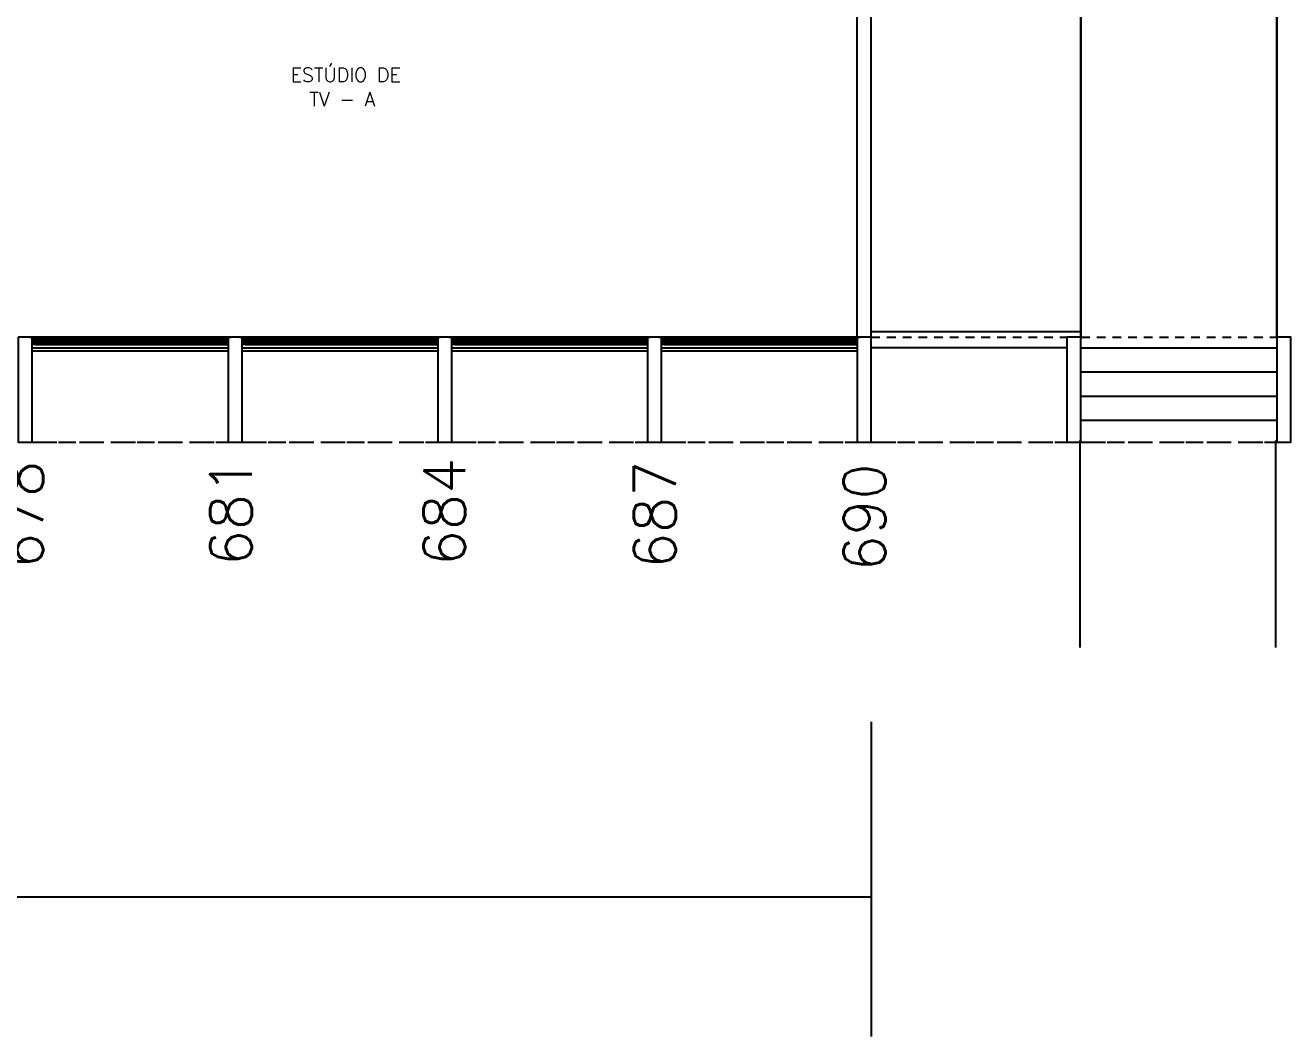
# Model space of a CAD drawing. Header units: millimetres. Extents: x 2552 to 3104, y 1319 to 1450.
# Drawn here: x 2765.37 to 2783.47, y 1323.55 to 1338.01 of the extents above; entities that cross this region are included whole.
import ezdxf

# ---------------------------------------------------------------- set-up
doc = ezdxf.new("R2010")
doc.units = ezdxf.units.MM
doc.linetypes.add('HIDDEN', pattern=[0.375, 0.25, -0.125])
doc.linetypes.add('HIDDEN2', pattern=[0.1875, 0.125, -0.0625])
for name, color, linetype in [('AR-ALV-BXA', 1, 'Continuous'), ('AR-COB-PRJ', 1, 'HIDDEN'), ('AR-EST-CNC', 3, 'Continuous'), ('AR-EST-CNC-IDE', 2, 'Continuous'), ('AR-PIS', 1, 'Continuous'), ('AR-PIS-VT2', 1, 'Continuous'), ('AR-REV', 2, 'Continuous'), ('BI-ESQ', 7, 'Continuous'), ('DT-ESQ-CRT', 1, 'Continuous'), ('DT-ESQ-VT1', 1, 'Continuous'), ('DT-ESQ-VT2', 2, 'Continuous'), ('ESQ', 2, 'Continuous'), ('ESTR', 3, 'Continuous'), ('PA-ARR-CAL', 1, 'Continuous'), ('PISO', 1, 'Continuous'), ('PROJ', 1, 'HIDDEN2'), ('TEXTO', 2, 'Continuous'), ('TEXTO-CENTRO-CUSTO', 2, 'Continuous')]:
    doc.layers.add(name, color=color, linetype=linetype)
doc.styles.add('1', font='romans.shx', dxfattribs={"height": 1.1})
doc.styles.add('NOPILAR', font='simplex.shx', dxfattribs={"height": 0.6})
doc.styles.add('UNB-100', font='simplex.shx', dxfattribs={"height": 0.2})
doc.dimstyles.new('1-600', dxfattribs={"dimtxt": 1.1, "dimasz": 2.5, "dimexe": 2, "dimexo": 4, "dimgap": 0.2, "dimtad": 1, "dimdec": 0, "dimzin": 4, "dimdsep": 46, "dimlunit": 6, "dimtxsty": '1', "dimblk1": 'NONE', "dimblk2": 'NONE', "dimsah": 1, "dimcen": 0, "dimclrd": 2, "dimclre": 2, "dimclrt": 2, "dimadec": 0, "dimazin": 0, "dimtfac": 1, "dimtdec": 0, "dimtmove": 2, "dimatfit": 3, "dimldrblk": 'NONE', "dimfxl": 1, "dimtolj": 1, "dimtzin": 0, "dimarcsym": 0})

# ---------------------------------------------------------------- blocks, each defined once
blk = doc.blocks.new('*D101')
at = {"layer": 'DEFPOINTS', "color": 0, "transparency": 16777216}
for p in [(2681.466, 1332.048), (2777.466, 1332.048), (2777.466, 1325.548)]:
    blk.add_point(p, dxfattribs=at)
at = {"layer": 'TEXTO-CENTRO-CUSTO', "color": 2, "lineweight": -2, "transparency": 16777216}
for p, q in [((2681.466, 1328.048), (2681.466, 1323.548)), ((2777.466, 1328.048), (2777.466, 1323.548)), ((2681.466, 1325.548), (2777.466, 1325.548))]:
    blk.add_line(p, q, dxfattribs=at)
at = {"layer": 'TEXTO-CENTRO-CUSTO', "color": 2, "transparency": 16777216, "insert": (2729.466, 1326.481), "char_height": 1.1, "attachment_point": 5, "style": '1'}
blk.add_mtext('\\A1;Comunicação', dxfattribs=at)
blk = doc.blocks.new('_NONE')
at = {"color": 0, "linetype": 'ByBlock'}
blk.add_circle((0, 0), 0.25, dxfattribs=at)
blk = doc.blocks.new('perfil')
at = {"layer": 'DT-ESQ-CRT'}
for p, q in [((0.131, -5.779), (0.131, -5.878)), ((0.171, -5.777), (0.133, -5.777)), ((0.133, -5.879), (0.133, -5.78)), ((0.134, -5.779), (0.171, -5.779)), ((0.171, -5.779), (0.171, -5.777)), ((0.13, -5.879), (0.093, -5.879)), ((0.093, -5.879), (0.093, -5.881)), ((0.093, -5.881), (0.131, -5.881))]:
    blk.add_line(p, q, dxfattribs=at)
for centre, radius, start, end in [((0.133, -5.779), 0.002, 90, 180), ((0.134, -5.78), 0.001, 90, 180), ((0.13, -5.878), 0.001, 270, 360), ((0.131, -5.879), 0.002, 270, 360)]:
    blk.add_arc(centre, radius, start, end, dxfattribs=at)
blk = doc.blocks.new('ef02')
at = {"layer": 'DT-ESQ-CRT'}
for points in [[(0.03, 0.051, -0.414214), (0.028, 0.053), (0.028, 0.077, 0.414214), (0.027, 0.078), (0.002, 0.078, 0.414214), (0.001, 0.077), (0.001, 0.065), (0, 0.065), (0, 0.077, -0.414214), (0.002, 0.079), (0.028, 0.079, -0.414214), (0.03, 0.077), (0.03, 0.053, 0.414214), (0.031, 0.052), (0.043, 0.052, -1), (0.043, 0.049), (0.002, 0.049, -0.414214), (0, 0.051), (0, 0.064), (0.001, 0.064), (0.001, 0.052, 0.414214), (0.002, 0.051), (0.043, 0.051)], [(1.376, 0.051, 0.414214), (1.378, 0.053), (1.378, 0.077, -0.414214), (1.379, 0.078), (1.404, 0.078, -0.414214), (1.405, 0.077), (1.405, 0.065), (1.407, 0.065), (1.407, 0.077, 0.414214), (1.405, 0.079), (1.379, 0.079, 0.414214), (1.377, 0.077), (1.377, 0.053, -0.414214), (1.376, 0.052), (1.363, 0.052, 1), (1.363, 0.049), (1.405, 0.049, 0.414214), (1.407, 0.051), (1.407, 0.064), (1.405, 0.064), (1.405, 0.052, -0.414214), (1.404, 0.051), (1.363, 0.051)], [(1.366, 0.104), (1.364, 0.104), (1.364, 0.119, -0.414214), (1.366, 0.121), (1.387, 0.121, -0.414214), (1.389, 0.119), (1.389, 0.095, 0.414214), (1.39, 0.094), (1.403, 0.094, -1), (1.403, 0.091), (1.366, 0.091, -0.414214), (1.364, 0.093), (1.364, 0.102), (1.366, 0.102), (1.366, 0.093, 0.414214), (1.367, 0.092), (1.403, 0.092), (1.39, 0.092, -0.414214), (1.388, 0.094), (1.388, 0.118, 0.414214), (1.387, 0.119), (1.367, 0.119, 0.414214), (1.366, 0.118), (1.366, 0.104)], [(2.79, 0.104), (2.792, 0.104), (2.792, 0.119, 0.414214), (2.79, 0.121), (2.769, 0.121, 0.414214), (2.767, 0.119), (2.767, 0.095, -0.414214), (2.766, 0.094), (2.753, 0.094, 1), (2.753, 0.091), (2.79, 0.091, 0.414214), (2.792, 0.093), (2.792, 0.102), (2.79, 0.102), (2.79, 0.093, -0.414214), (2.789, 0.092), (2.753, 0.092), (2.766, 0.092, 0.414214), (2.768, 0.094), (2.768, 0.118, -0.414214), (2.769, 0.119), (2.789, 0.119, -0.414214), (2.79, 0.118), (2.79, 0.104)], [(2.767, 0.123), (2.767, 0.122), (2.795, 0.122, -0.414214), (2.796, 0.121), (2.796, 0.091, -0.414214), (2.795, 0.09), (2.767, 0.09), (2.767, 0.088), (2.795, 0.088, 0.414214), (2.797, 0.09), (2.797, 0.121, 0.414214), (2.795, 0.123), (2.767, 0.123)]]:
    blk.add_lwpolyline(points, format="xyb", dxfattribs=at)
for points in [[(0.04, 0.077), (0.03, 0.077), (0.03, 0.078), (0.041, 0.078, -0.414214), (0.043, 0.076), (0.043, 0.068, -0.414214), (0.041, 0.066), (0.03, 0.066), (0.03, 0.067), (0.04, 0.067, 0.414214), (0.041, 0.068), (0.041, 0.076, 0.414214)], [(1.367, 0.077), (1.377, 0.077), (1.377, 0.078), (1.366, 0.078, 0.414214), (1.364, 0.076), (1.364, 0.068, 0.414214), (1.366, 0.066), (1.377, 0.066), (1.377, 0.067), (1.367, 0.067, -0.414214), (1.366, 0.068), (1.366, 0.076, -0.414214)], [(1.4, 0.119), (1.389, 0.119), (1.389, 0.121), (1.4, 0.121, -0.414214), (1.402, 0.119), (1.402, 0.11, -0.414214), (1.4, 0.108), (1.389, 0.108), (1.389, 0.11), (1.4, 0.11, 0.414214), (1.401, 0.111), (1.401, 0.118, 0.414214)], [(2.756, 0.119), (2.767, 0.119), (2.767, 0.121), (2.756, 0.121, 0.414214), (2.754, 0.119), (2.754, 0.11, 0.414214), (2.756, 0.108), (2.767, 0.108), (2.767, 0.11), (2.756, 0.11, -0.414214), (2.755, 0.111), (2.755, 0.118, -0.414214)]]:
    blk.add_lwpolyline(points, format="xyb", close=True, dxfattribs=at)
at = {"layer": 'DT-ESQ-VT1'}
for p, q in [((0, 0.149), (2.799, 0.149)), ((0, 0.121), (2.756, 0.121)), ((0, 0.091), (2.753, 0.091)), ((0, 0), (2.799, 0)), ((0.028, 0.079), (1.379, 0.079)), ((0.043, 0.049), (2.76, 0.049))]:
    blk.add_line(p, q, dxfattribs=at)
at = {"layer": 'DT-ESQ-VT2'}
for p, q in [((0.031, 0.062), (1.375, 0.062)), ((0.031, 0.062), (0.031, 0.056)), ((0.031, 0.056), (1.375, 0.056)), ((1.375, 0.062), (1.375, 0.056)), ((1.391, 0.104), (2.765, 0.104)), ((1.391, 0.104), (1.391, 0.098)), ((1.391, 0.098), (2.765, 0.098)), ((2.765, 0.104), (2.765, 0.098))]:
    blk.add_line(p, q, dxfattribs=at)
at = {"extrusion": (0, 0, -1), "zscale": -1, "rotation": 180}
blk.add_blockref('perfil', (0.133, -5.729), dxfattribs=at)
at = {"rotation": 180}
blk.add_blockref('perfil', (2.93, -5.729), dxfattribs=at)

msp = doc.modelspace()

# ---------------------------------------------------------------- linework, layer by layer
at = {"layer": 'AR-ALV-BXA'}
for points in [[(2765.466, 1333.548), (2768.266, 1333.548), (2768.266, 1333.348), (2765.466, 1333.348)], [(2768.466, 1333.548), (2771.266, 1333.548), (2771.266, 1333.348), (2768.466, 1333.348)], [(2771.466, 1333.548), (2774.266, 1333.548), (2774.266, 1333.348), (2771.466, 1333.348)], [(2774.466, 1333.548), (2777.266, 1333.548), (2777.266, 1333.348), (2774.466, 1333.348)]]:
    msp.add_lwpolyline(points, close=True, dxfattribs=at)
at = {"layer": 'AR-COB-PRJ'}
for p, q in [((2765.466, 1332.048), (2768.266, 1332.048)), ((2768.466, 1332.048), (2771.266, 1332.048)), ((2771.466, 1332.048), (2774.266, 1332.048)), ((2774.466, 1332.048), (2777.266, 1332.048)), ((2777.466, 1332.048), (2780.266, 1332.048)), ((2780.466, 1332.048), (2783.266, 1332.048))]:
    msp.add_line(p, q, dxfattribs=at)
at = {"layer": 'AR-EST-CNC'}
for points in [[(2765.266, 1333.548), (2765.266, 1332.048), (2765.466, 1332.048), (2765.466, 1333.548), (2765.266, 1333.548)], [(2765.266, 1333.548), (2765.266, 1332.048), (2765.466, 1332.048), (2765.466, 1333.548), (2765.266, 1333.548)], [(2768.266, 1333.548), (2768.266, 1332.048), (2768.466, 1332.048), (2768.466, 1333.548), (2768.266, 1333.548)], [(2768.266, 1333.548), (2768.266, 1332.048), (2768.466, 1332.048), (2768.466, 1333.548), (2768.266, 1333.548)], [(2771.266, 1333.548), (2771.266, 1332.048), (2771.466, 1332.048), (2771.466, 1333.548), (2771.266, 1333.548)], [(2771.266, 1333.548), (2771.266, 1332.048), (2771.466, 1332.048), (2771.466, 1333.548), (2771.266, 1333.548)], [(2774.266, 1333.548), (2774.266, 1332.048), (2774.466, 1332.048), (2774.466, 1333.548), (2774.266, 1333.548)], [(2774.266, 1333.548), (2774.266, 1332.048), (2774.466, 1332.048), (2774.466, 1333.548), (2774.266, 1333.548)], [(2777.266, 1333.548), (2777.266, 1332.048), (2777.466, 1332.048), (2777.466, 1333.548), (2777.266, 1333.548)], [(2777.266, 1333.548), (2777.266, 1332.048), (2777.466, 1332.048), (2777.466, 1333.548), (2777.266, 1333.548)], [(2780.266, 1333.548), (2780.266, 1332.048), (2780.466, 1332.048), (2780.466, 1333.548), (2780.266, 1333.548)], [(2783.266, 1333.548), (2783.266, 1332.048), (2783.466, 1332.048), (2783.466, 1333.548), (2783.266, 1333.548)]]:
    msp.add_lwpolyline(points, dxfattribs=at)
at = {"layer": 'AR-PIS'}
for p, q in [((2780.466, 1333.628), (2780.466, 1350.738)), ((2768.266, 1333.348), (2765.466, 1333.348)), ((2771.266, 1333.348), (2768.466, 1333.348)), ((2774.266, 1333.348), (2771.466, 1333.348)), ((2777.266, 1333.348), (2774.466, 1333.348)), ((2780.266, 1333.398), (2777.466, 1333.398)), ((2780.466, 1333.398), (2783.266, 1333.398)), ((2780.466, 1333.053), (2783.266, 1333.053)), ((2780.466, 1332.708), (2783.266, 1332.708)), ((2780.466, 1332.363), (2783.266, 1332.363))]:
    msp.add_line(p, q, dxfattribs=at)
msp.add_lwpolyline([(2780.466, 1333.548), (2780.466, 1333.628), (2777.466, 1333.628)], dxfattribs=at)
at = {"layer": 'AR-PIS-VT2'}
for p, q in [((2768.266, 1333.548), (2765.466, 1333.548)), ((2768.266, 1333.548), (2765.466, 1333.548)), ((2771.266, 1333.548), (2768.466, 1333.548)), ((2771.266, 1333.548), (2768.466, 1333.548)), ((2774.266, 1333.548), (2771.466, 1333.548)), ((2774.266, 1333.548), (2771.466, 1333.548)), ((2777.266, 1333.548), (2774.466, 1333.548)), ((2777.266, 1333.548), (2774.466, 1333.548))]:
    msp.add_line(p, q, dxfattribs=at)
at = {"layer": 'AR-REV'}
for p, q in [((2777.466, 1333.548), (2777.466, 1351.738)), ((2777.266, 1333.548), (2777.266, 1340.998))]:
    msp.add_line(p, q, dxfattribs=at)
at = {"layer": 'ESQ'}
for p, q in [((2765.466, 1333.548), (2768.266, 1333.548)), ((2765.466, 1333.473), (2768.266, 1333.473)), ((2768.466, 1333.548), (2771.266, 1333.548)), ((2768.466, 1333.473), (2771.266, 1333.473)), ((2771.466, 1333.548), (2774.266, 1333.548)), ((2771.466, 1333.473), (2774.266, 1333.473)), ((2774.466, 1333.548), (2777.266, 1333.548)), ((2774.466, 1333.473), (2777.266, 1333.473)), ((2765.466, 1333.398), (2768.266, 1333.398)), ((2768.466, 1333.398), (2771.266, 1333.398)), ((2771.466, 1333.398), (2774.266, 1333.398)), ((2774.466, 1333.398), (2777.266, 1333.398))]:
    msp.add_line(p, q, dxfattribs=at)
at = {"layer": 'ESTR'}
for points in [[(2765.266, 1333.548), (2765.266, 1332.048), (2765.466, 1332.048), (2765.466, 1333.548)], [(2768.266, 1333.548), (2768.266, 1332.048), (2768.466, 1332.048), (2768.466, 1333.548)], [(2771.266, 1333.548), (2771.266, 1332.048), (2771.466, 1332.048), (2771.466, 1333.548)], [(2774.266, 1333.548), (2774.266, 1332.048), (2774.466, 1332.048), (2774.466, 1333.548)], [(2777.266, 1333.548), (2777.266, 1332.048), (2777.466, 1332.048), (2777.466, 1333.548)], [(2780.266, 1333.548), (2780.266, 1332.048), (2780.466, 1332.048), (2780.466, 1333.548)], [(2783.266, 1333.548), (2783.266, 1332.048), (2783.466, 1332.048), (2783.466, 1333.548)]]:
    msp.add_lwpolyline(points, close=True, dxfattribs=at)
at = {"layer": 'PA-ARR-CAL'}
msp.add_lwpolyline([(2783.266, 1333.548), (2783.266, 1361.552)], dxfattribs=at)
at = {"layer": 'PISO'}
for p, q in [((2783.267, 1361.552), (2783.267, 1333.506)), ((2780.47, 1333.528), (2780.47, 1351.814)), ((2780.449, 1332.071), (2780.449, 1329.111)), ((2783.249, 1332.071), (2783.249, 1329.111))]:
    msp.add_line(p, q, dxfattribs=at)
at = {"layer": 'PROJ'}
for p, q in [((2777.466, 1333.548), (2780.266, 1333.548)), ((2780.466, 1333.548), (2783.266, 1333.548)), ((2765.466, 1332.048), (2768.266, 1332.048)), ((2768.466, 1332.048), (2771.266, 1332.048)), ((2771.466, 1332.048), (2774.266, 1332.048)), ((2774.466, 1332.048), (2777.266, 1332.048)), ((2777.466, 1332.048), (2780.266, 1332.048)), ((2780.466, 1332.048), (2783.266, 1332.048))]:
    msp.add_line(p, q, dxfattribs=at)

# ---------------------------------------------------------------- block references
at = {"layer": 'BI-ESQ'}
for p in [(2765.468, 1333.398), (2768.468, 1333.398), (2771.468, 1333.398), (2774.468, 1333.398)]:
    msp.add_blockref('ef02', p, dxfattribs=at)

# ---------------------------------------------------------------- texts
at = {"layer": 'AR-EST-CNC-IDE', "style": 'NOPILAR'}
for s, p in [('678', (2765.621, 1330.239)), ('684', (2771.66, 1330.279)), ('687', (2774.671, 1330.239)), ('690', (2777.671, 1330.201)), ('681', (2768.608, 1330.279))]:
    msp.add_text(s, height=0.6, rotation=90, dxfattribs=at).set_placement(p)
at = {"layer": 'TEXTO', "style": 'UNB-100'}
for s, p in [('ESTÚDIO DE', (2769.161, 1337.203)), ('TV - A', (2769.429, 1336.853))]:
    msp.add_text(s, height=0.2, dxfattribs=at).set_placement(p)

# ---------------------------------------------------------------- dimensions: what is measured, and where the dimension line sits
at = {"layer": 'TEXTO-CENTRO-CUSTO'}
dim = msp.add_aligned_dim(p1=(2681.466, 1332.048), p2=(2777.466, 1332.048), distance=-6.5, text='Comunicação', dimstyle='1-600', dxfattribs=at)
dim.commit()
dim.dimension.update_dxf_attribs({"geometry": '*D101', "text_midpoint": (2729.466, 1326.481)})

doc.saveas('drawing.dxf')
